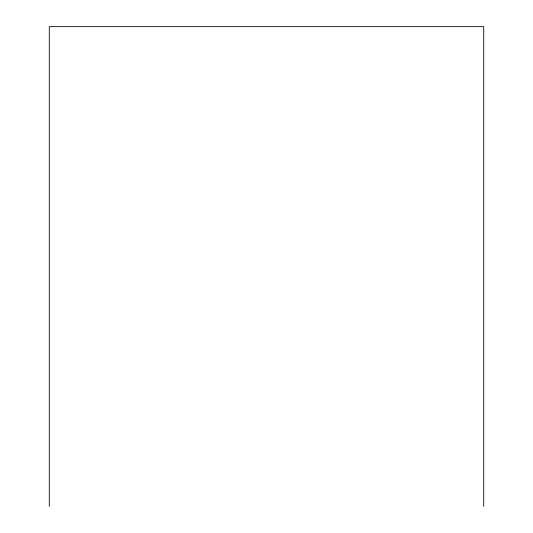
<?xml version="1.0" encoding="UTF-8"?>
<svg xmlns="http://www.w3.org/2000/svg" width="533" height="533" viewBox="0 0 533 533"><rect width="100%" height="100%" fill="white"/><g stroke="black" fill="none" stroke-linecap="round" stroke-linejoin="round"><path stroke-width="0.8" d="M483.717 506.35L483.717 26.65L49.283 26.65L49.283 506.35"/></g></svg>
